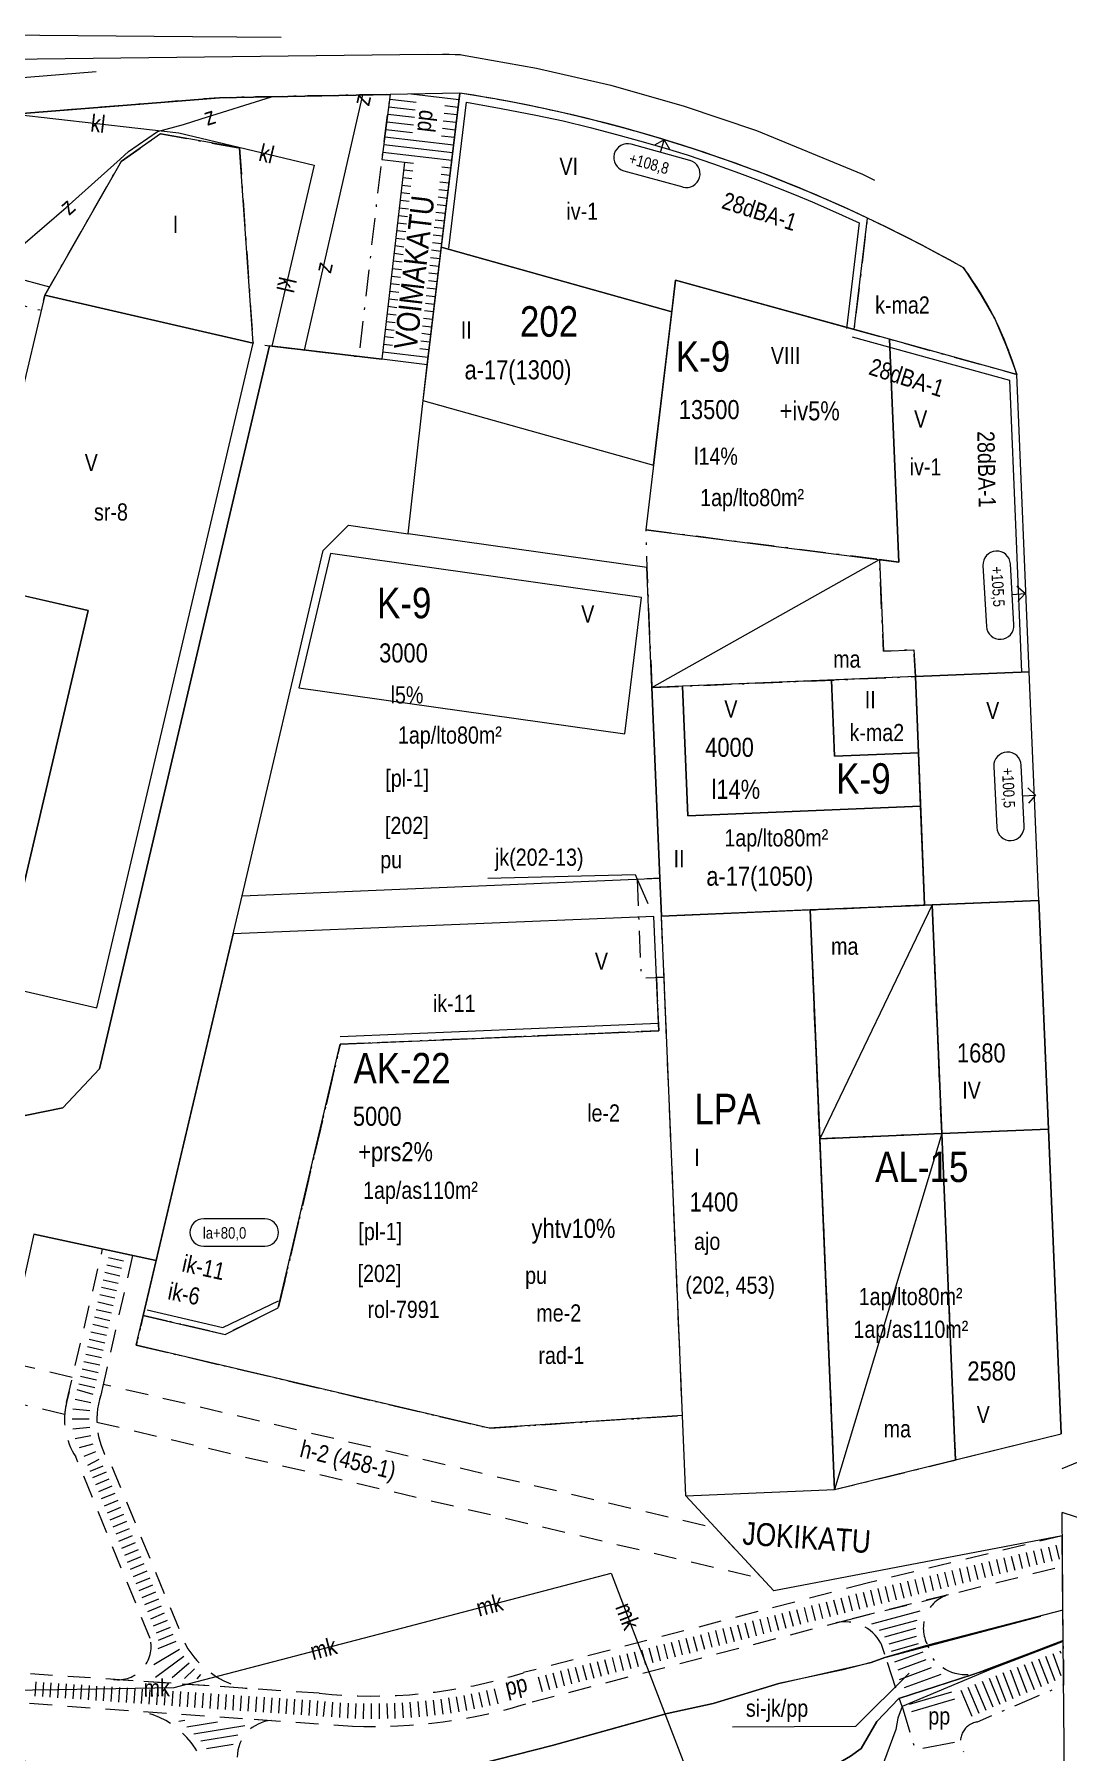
# Model space of a CAD drawing. Header units: metres. Extents: x 24485995 to 24488038, y 6819999 to 6822001.
# Drawn here: x 24487665.2 to 24487800.6, y 6820121.5 to 6820346.6 of the extents above; entities that cross this region are included whole.
import ezdxf

# ---------------------------------------------------------------- set-up
doc = ezdxf.new("R2010")
doc.units = ezdxf.units.M
for name, pattern in [('k10020', [0]), ('k10040', [10.3, 3.5, -1.5, 0.3, -1.5, 3.5]), ('k10050', [8, 3, -2, 3]), ('K10271', [0]), ('k10400', [0]), ('K10430', [0]), ('k10630.1', [0]), ('k10vi1', [0]), ('Osoitus_AK', [0])]:
    doc.linetypes.add(name, pattern=pattern)
for name, color, linetype, lineweight in [('AK_AsemakaavaTeksti_Kadun_puistonnimi', 7, 'Continuous', 0), ('AK_AsemakaavaTeksti_Korttelinumero', 7, 'Continuous', 0), ('AK_AsemakaavaViiva_Kaupunginosan_raja', 7, 'Continuous', 0), ('AK_JohdoillevarattuTeksti', 7, 'Continuous', 0), ('AK_JohdoillevarattuViiva', 7, 'Continuous', 0), ('AK_Kaavamerkinta_Kayttotarkoitusalue', 7, 'Continuous', 0), ('AK_KayttotarkoitusSymboliViiva_Virkistysalueen_kuvio_murtoviiva', 7, 'Continuous', 0), ('AK_KayttotarkoitusViiva', 7, 'Continuous', 0), ('AK_LiikennointiTeksti_Autopaikkamerkinta_m2', 7, 'Continuous', 0), ('AK_LiikennointiViiva_Ajoneuvoliittymakielto', 7, 'Continuous', 0), ('AK_LiikennointiViiva_Polkuviivoitus', 7, 'Continuous', 0), ('AK_MuuAsemakaavaTeksti_Alueenosan_kayttotarkoitus', 7, 'Continuous', 0), ('AK_MuuAsemakaavaTeksti_Erityismaarays', 7, 'Continuous', 0), ('AK_MuuAsemakaavaViiva_alueenosan_raja', 7, 'Continuous', 0), ('AK_MuuAsemakaavaViiva_Merkinnan_Kohdistusnuoli', 7, 'Continuous', 0), ('AK_MuuAsemakaavaViiva_Ohj_alueenosan_raja', 7, 'Continuous', 0), ('AK_Poistettava_merkintä', 7, 'Continuous', 0), ('AK_RakennusalaTeksti_Kerrosala_tai_luku', 7, 'Continuous', 0), ('AK_RakennusalaTeksti_Rakennusoikeus', 7, 'Continuous', 0), ('AK_RakennusalaViiva_Maanalaisen_tilan_viiva', 7, 'Continuous', 0), ('AK_RakennusalaViiva_Rakennusalan_raja__I_', 7, 'Continuous', 0), ('AK_RakentaminenTeksti_Korkeusmerkinta', 7, 'Continuous', 0), ('AK_RakentaminenTeksti_Korkeusmerkinta_ja_soikio', 7, 'Continuous', 0), ('AK_RakentaminenTeksti_Korkeusmerkinta_ja_soikio_ja_nuoli', 7, 'Continuous', 0), ('AK_RakentaminenTeksti_Rakentamismaarays', 7, 'Continuous', 0), ('AK_RakentaminenViiva_dB_yms_aaltoviiva', 7, 'Continuous', 0), ('AK_Tontti_Sitova', 7, 'Continuous', 0), ('AK_YmparistoViiva_Istutettava_puurivi', 7, 'Continuous', 0)]:
    doc.layers.add(name, color=color, linetype=linetype, lineweight=lineweight)
doc.styles.add('ArialNarrow', font='ARIALN.TTF')

# ---------------------------------------------------------------- blocks, each defined once
blk = doc.blocks.new('AKP43')
at = {"layer": 'AK_RakentaminenTeksti_Korkeusmerkinta_ja_soikio', "color": 7, "linetype": 'Continuous', "lineweight": 13}
for p, q in [((4, 1.8), (-4, 1.8)), ((-4, -1.8), (4, -1.8))]:
    blk.add_line(p, q, dxfattribs=at)
for centre, start, end in [((-4, 0), 90, 270), ((4, 0), 270, 90)]:
    blk.add_arc(centre, 1.8, start, end, dxfattribs=at)

msp = doc.modelspace()

# ---------------------------------------------------------------- linework, layer by layer
at = {"layer": 'AK_AsemakaavaViiva_Kaupunginosan_raja', "linetype": 'k10020', "lineweight": 9, "flags": 128}
for points in [[(24487566.12, 6820000), (24487568.88, 6820004.18), (24487572.45, 6820009.58), (24487584.09, 6820032.36), (24487584.05, 6820034.13), (24487583.76, 6820036.38), (24487584.48, 6820044.15), (24487587.29, 6820053.11), (24487591.76, 6820061.65), (24487598.09, 6820069.45), (24487605.36, 6820075.02), (24487607.57, 6820076.69), (24487615.51, 6820081.35), (24487624.46, 6820085.7), (24487631.48, 6820088.96), (24487641.99, 6820092.12), (24487651.53, 6820093.09), (24487664.21, 6820094.38), (24487666.05, 6820094.86), (24487667.05, 6820095.3), (24487668.25, 6820096.2), (24487669.69, 6820097.42), (24487671.04, 6820098.31), (24487672.48, 6820099.25), (24487675.52, 6820100.54), (24487678.41, 6820101.94), (24487681.08, 6820102.73), (24487683.97, 6820102.74), (24487688.95, 6820103.19), (24487692.56, 6820103.91), (24487696.43, 6820103.99), (24487708.76, 6820106.46), (24487716.74, 6820109.66), (24487722.42, 6820110.15), (24487729.74, 6820112.37), (24487734.1, 6820113.93), (24487740.51, 6820115.25), (24487746.02, 6820116.24), (24487750.55, 6820116.81), (24487756.14, 6820117.14), (24487760.17, 6820118.29), (24487766.5, 6820118.54), (24487770.59, 6820119.99), (24487772.18, 6820120.92), (24487773.58, 6820121.91), (24487775.63, 6820125.44), (24487778.51, 6820128.48), (24487788.36, 6820131.65), (24487800.06, 6820136.07), (24487799.91, 6820152.85)], [(24487821.79, 6820145.7), (24487799.9, 6820152.85)]]:
    msp.add_lwpolyline(points, dxfattribs=at)
at = {"layer": 'AK_JohdoillevarattuViiva', "linetype": 'Continuous', "lineweight": 5, "flags": 128}
for points in [[(24487700.64, 6820305.2), (24487703.96, 6820319.72), (24487704.97, 6820324.11), (24487708.29, 6820338.64)], [(24487646.67, 6820206.61), (24487645.93, 6820220.04), (24487645.39, 6820228.34), (24487645.27, 6820232.37), (24487644.94, 6820247.61), (24487644.4, 6820257.3), (24487645.35, 6820265.23), (24487646.29, 6820268.51), (24487650.26, 6820282.59), (24487652.39, 6820290.15), (24487655.02, 6820299.51), (24487657.96, 6820309.98), (24487663.69, 6820318.98), (24487669.38, 6820323.9), (24487676.45, 6820330.2), (24487677.57, 6820331.2), (24487681.34, 6820333.85), (24487684.77, 6820334.77), (24487687.1, 6820335.51), (24487696.32, 6820338.4)], [(24487662.65, 6820336.12), (24487684.17, 6820333.67), (24487701.89, 6820329.44), (24487696.35, 6820305.71)], [(24487644.11, 6820207.16), (24487643.26, 6820230.41), (24487642.25, 6820258.16), (24487643.14, 6820266.38), (24487650.76, 6820291.2), (24487656.9, 6820308.55), (24487660.69, 6820315.23), (24487667.22, 6820313.49)], [(24487453.46, 6820173.78), (24487489.52, 6820176.28), (24487495.04, 6820186.22), (24487516.79, 6820185.33), (24487527.63, 6820180.08), (24487539.2, 6820174.47), (24487565.49, 6820163.62), (24487595.93, 6820151.06), (24487648.51, 6820129.37), (24487668.27, 6820129.66), (24487683.54, 6820129.89), (24487714.36, 6820137.95), (24487740.82, 6820144.87), (24487746.47, 6820130.12), (24487751.34, 6820117.43)], [(24487821.79, 6820167.61), (24487799.86, 6820158.57)]]:
    msp.add_lwpolyline(points, dxfattribs=at)
at = {"layer": 'AK_KayttotarkoitusSymboliViiva_Virkistysalueen_kuvio_murtoviiva', "linetype": 'k10vi1', "lineweight": 9, "flags": 128}
for points in [[(24487799.99, 6820143.05), (24487799.93, 6820149.77), (24487762.13, 6820142.56), (24487750.6, 6820155.02), (24487750.16, 6820165.55), (24487724.84, 6820163.9), (24487678.58, 6820174.78), (24487681.19, 6820185.87), (24487665.16, 6820189.32), (24487660.32, 6820167.56), (24487577.31, 6820185.83), (24487574.61, 6820198.53), (24487512.25, 6820186.81), (24487496.23, 6820188.6), (24487497.12, 6820182.01)], [(24487500.51, 6820177.71), (24487521.18, 6820172.31), (24487529.16, 6820167.87), (24487541.66, 6820163.85), (24487545.12, 6820163.44), (24487555.07, 6820159.66), (24487558.77, 6820160.07), (24487565.19, 6820157.93), (24487569.4, 6820157.17), (24487573.76, 6820155.36), (24487581.16, 6820150.93), (24487587.17, 6820148.54), (24487590.95, 6820147.72), (24487595.48, 6820145.09), (24487599.34, 6820141.72), (24487604.28, 6820139.5), (24487609.46, 6820136.87), (24487614.64, 6820136.38), (24487620.15, 6820132.11), (24487639.81, 6820123.15), (24487645.24, 6820122.49), (24487648.94, 6820123.48), (24487660.21, 6820122.82), (24487663.33, 6820120.44), (24487667.28, 6820119.54), (24487672.22, 6820119.29), (24487675.67, 6820117.73), (24487679.21, 6820113.54), (24487683.75, 6820110.72), (24487686.08, 6820110.4), (24487688.41, 6820110.07), (24487692.24, 6820110.15), (24487701.02, 6820114.75), (24487712.54, 6820117.87), (24487721.26, 6820119.27), (24487733.1, 6820122.31), (24487740.63, 6820124.41), (24487748.15, 6820126.5), (24487754.16, 6820127.82), (24487762.79, 6820130.45), (24487774.88, 6820133.16), (24487776.7, 6820133.82), (24487797.12, 6820139.27)], [(24487578.93, 6820016.43), (24487607.51, 6820016.8), (24487626.48, 6820043.8), (24487626.64, 6820044.02), (24487637.85, 6820056.4), (24487651.68, 6820065.77), (24487667.33, 6820071.59), (24487683.92, 6820073.55), (24487700.5, 6820071.51), (24487714.07, 6820097.14), (24487749.88, 6820106.01), (24487769.77, 6820095.48), (24487745.67, 6820049.97), (24487787.42, 6820027.87), (24487800.61, 6820077.13), (24487800.06, 6820135.93), (24487797.19, 6820134.86), (24487790.82, 6820132.41), (24487778.96, 6820127.41), (24487778.39, 6820125.89), (24487778.12, 6820124.4), (24487776.5, 6820120.02), (24487775.13, 6820119.85), (24487773.08, 6820119.97), (24487770.59, 6820119.99), (24487766.65, 6820119.53), (24487763.27, 6820118.83), (24487760.14, 6820118.45), (24487756.42, 6820117.92), (24487753.5, 6820117.6), (24487749.79, 6820117.3), (24487746.08, 6820116.83), (24487742.3, 6820116.35), (24487740.42, 6820116.11), (24487733.9, 6820114.83), (24487727.86, 6820113.11), (24487726.34, 6820112.43), (24487716.74, 6820109.66), (24487708.76, 6820106.46), (24487696.43, 6820103.99), (24487679.75, 6820102.33), (24487666.05, 6820094.86), (24487641.99, 6820092.12), (24487619.16, 6820083.5), (24487604.96, 6820074.7), (24487593.25, 6820062.79), (24487585.23, 6820046.62), (24487584.08, 6820039.81), (24487583.76, 6820036.38), (24487584.09, 6820032.36), (24487578.27, 6820020.97), (24487577.29, 6820019.06)]]:
    msp.add_lwpolyline(points, dxfattribs=at)
at = {"layer": 'AK_KayttotarkoitusViiva', "linetype": 'Continuous', "lineweight": 20, "flags": 128}
for points in [[(24487711.87, 6820338.71), (24487689.48, 6820338.27), (24487658.08, 6820335.75), (24487605.29, 6820331.52), (24487554.42, 6820327.44)], [(24487711.87, 6820338.71), (24487710.76, 6820330.16), (24487713.74, 6820329.81), (24487710.75, 6820303.98)], [(24487720.97, 6820338.88), (24487711.87, 6820338.71)], [(24487716.68, 6820303.26), (24487718.91, 6820321.79), (24487720.97, 6820338.88)], [(24487572.39, 6820211.34), (24487600.32, 6820216.6), (24487659.24, 6820203.9), (24487668.95, 6820205.89), (24487673.75, 6820211), (24487696.03, 6820305.75), (24487710.75, 6820303.98)], [(24487716.68, 6820303.26), (24487710.75, 6820303.98)], [(24487714.2, 6820281.12), (24487716.68, 6820303.26)], [(24487795.61, 6820263.03), (24487793.97, 6820302)], [(24487692.44, 6820233.68), (24487703.08, 6820278.93), (24487706.37, 6820282.23), (24487714.2, 6820281.12)], [(24487746.15, 6820260.96), (24487745.49, 6820276.69), (24487714.2, 6820281.12)], [(24487795.61, 6820263.03), (24487750.17, 6820261.13), (24487746.15, 6820260.96)], [(24487796.86, 6820233.06), (24487795.61, 6820263.03)], [(24487747.2, 6820235.98), (24487746.15, 6820260.96)], [(24487692.44, 6820233.68), (24487747.2, 6820235.98)], [(24487747.41, 6820230.99), (24487747.2, 6820235.98)], [(24487681.19, 6820185.87), (24487692.44, 6820233.68)], [(24487766.89, 6820231.81), (24487796.86, 6820233.06)], [(24487796.86, 6820233.06), (24487798.12, 6820203.09), (24487799.8, 6820163.13)], [(24487766.89, 6820231.81), (24487751.42, 6820231.16), (24487747.41, 6820230.99)], [(24487750.16, 6820165.55), (24487747.41, 6820230.99)], [(24487770.08, 6820155.84), (24487766.89, 6820231.81)], [(24487665.16, 6820189.32), (24487681.19, 6820185.87)], [(24487750.16, 6820165.55), (24487724.84, 6820163.9), (24487678.58, 6820174.78), (24487681.19, 6820185.87)], [(24487750.6, 6820155.02), (24487750.16, 6820165.55)], [(24487770.08, 6820155.84), (24487799.8, 6820163.13)], [(24487750.6, 6820155.02), (24487770.08, 6820155.84)], [(24487799.93, 6820149.77), (24487762.13, 6820142.56), (24487750.6, 6820155.02)], [(24487800.02, 6820140.05), (24487799.93, 6820149.77)], [(24487800.02, 6820140.05), (24487782.3, 6820135.44), (24487778.84, 6820134.45), (24487776.7, 6820133.82), (24487774.88, 6820133.16), (24487771.02, 6820132.17), (24487762.79, 6820130.45), (24487754.16, 6820127.82), (24487748.15, 6820126.5), (24487733.1, 6820122.31), (24487721.26, 6820119.27)], [(24487800.06, 6820136.07), (24487800.02, 6820140.05)], [(24487800.06, 6820136.07), (24487789.55, 6820132.04), (24487778.51, 6820128.48), (24487775.63, 6820125.44), (24487773.58, 6820121.91), (24487772.18, 6820120.92), (24487770.59, 6820119.99)], [(24487787.42, 6820027.87), (24487800.61, 6820077.13), (24487800.06, 6820135.93), (24487800.06, 6820136.07)]]:
    msp.add_lwpolyline(points, dxfattribs=at)
at = {"layer": 'AK_KayttotarkoitusViiva', "linetype": 'Continuous', "lineweight": 20}
for centre, radius, start, end in [((24487691.09, 6820146.19), 195, 60.5341, 81.1843), ((24487750.82, 6820289.21), 45, 16.5068, 36.4724)]:
    msp.add_arc(centre, radius, start, end, dxfattribs=at)
at = {"layer": 'AK_LiikennointiViiva_Ajoneuvoliittymakielto', "linetype": 'k10630.1', "lineweight": 5, "flags": 128}
for points in [[(24487609.8, 6820331.88), (24487634.49, 6820333.86), (24487658.08, 6820335.75), (24487689.48, 6820338.27), (24487711.87, 6820338.71)], [(24487787.01, 6820315.96), (24487789.13, 6820312.66), (24487791.1, 6820309.29), (24487792.61, 6820305.68), (24487793.97, 6820302)]]:
    msp.add_lwpolyline(points, dxfattribs=at)
at = {"layer": 'AK_LiikennointiViiva_Ajoneuvoliittymakielto', "linetype": 'k10630.1', "lineweight": 5}
msp.add_arc((24487691.07, 6820146.15), 195.04, 60.5361, 79.7081, dxfattribs=at)
at = {"layer": 'AK_LiikennointiViiva_Polkuviivoitus', "linetype": 'Continuous', "lineweight": 0, "flags": 128}
for points in [[(24487714.61, 6820338.76), (24487720.87, 6820338.04)], [(24487711.66, 6820337.09), (24487715.13, 6820336.69)], [(24487711.79, 6820338.09), (24487715.25, 6820337.69)], [(24487718.92, 6820336.26), (24487720.63, 6820336.06)], [(24487719.03, 6820337.25), (24487720.76, 6820337.05)], [(24487711.28, 6820334.12), (24487714.79, 6820333.71)], [(24487711.41, 6820335.11), (24487714.9, 6820334.71)], [(24487711.54, 6820336.1), (24487715.02, 6820335.7)], [(24487718.69, 6820334.27), (24487720.39, 6820334.07)], [(24487718.8, 6820335.26), (24487720.51, 6820335.07)], [(24487711.02, 6820332.13), (24487720.03, 6820331.1)], [(24487711.15, 6820333.13), (24487720.15, 6820332.09)], [(24487718.57, 6820333.28), (24487720.27, 6820333.08)], [(24487710.89, 6820331.14), (24487719.94, 6820330.1)], [(24487713.74, 6820329.8), (24487714.89, 6820329.67)], [(24487713.51, 6820327.82), (24487714.68, 6820327.68)], [(24487713.63, 6820328.81), (24487714.8, 6820328.67)], [(24487718.38, 6820327.25), (24487719.55, 6820327.11)], [(24487718.54, 6820328.23), (24487719.67, 6820328.1)], [(24487718.64, 6820329.23), (24487719.79, 6820329.09)], [(24487713.28, 6820325.83), (24487714.42, 6820325.7)], [(24487713.4, 6820326.82), (24487714.58, 6820326.68)], [(24487718.13, 6820325.26), (24487719.31, 6820325.12)], [(24487718.23, 6820326.26), (24487719.43, 6820326.12)], [(24487712.94, 6820322.85), (24487714.13, 6820322.71)], [(24487713.05, 6820323.84), (24487714.25, 6820323.7)], [(24487713.17, 6820324.84), (24487714.36, 6820324.7)], [(24487717.84, 6820323.28), (24487719.07, 6820323.14)], [(24487718, 6820324.27), (24487719.19, 6820324.13)], [(24487712.71, 6820320.86), (24487713.9, 6820320.72)], [(24487712.82, 6820321.86), (24487714.01, 6820321.72)], [(24487717.61, 6820321.3), (24487718.83, 6820321.15)], [(24487717.76, 6820322.28), (24487718.95, 6820322.14)], [(24487712.48, 6820318.88), (24487713.66, 6820318.74)], [(24487712.59, 6820319.87), (24487713.78, 6820319.73)], [(24487717.28, 6820318.31), (24487718.47, 6820318.17)], [(24487717.38, 6820319.31), (24487718.59, 6820319.17)], [(24487717.5, 6820320.3), (24487718.71, 6820320.16)], [(24487712.25, 6820316.89), (24487713.43, 6820316.75)], [(24487712.36, 6820317.88), (24487713.55, 6820317.74)], [(24487717.04, 6820316.33), (24487718.24, 6820316.19)], [(24487717.15, 6820317.32), (24487718.35, 6820317.18)], [(24487711.9, 6820313.91), (24487713.08, 6820313.77)], [(24487712.02, 6820314.9), (24487713.2, 6820314.76)], [(24487712.13, 6820315.9), (24487713.32, 6820315.76)], [(24487716.87, 6820314.33), (24487718, 6820314.2)], [(24487716.93, 6820315.33), (24487718.12, 6820315.19)], [(24487711.67, 6820311.92), (24487712.85, 6820311.78)], [(24487711.79, 6820312.92), (24487712.97, 6820312.78)], [(24487716.57, 6820312.36), (24487717.76, 6820312.22)], [(24487716.67, 6820313.35), (24487717.88, 6820313.21)], [(24487711.44, 6820309.94), (24487712.62, 6820309.8)], [(24487711.56, 6820310.93), (24487712.73, 6820310.79)], [(24487716.21, 6820309.38), (24487717.4, 6820309.24)], [(24487716.37, 6820310.37), (24487717.52, 6820310.23)], [(24487716.47, 6820311.36), (24487717.64, 6820311.22)], [(24487711.21, 6820307.95), (24487712.38, 6820307.81)], [(24487711.33, 6820308.94), (24487712.5, 6820308.81)], [(24487716.01, 6820307.39), (24487717.16, 6820307.25)], [(24487716.11, 6820308.38), (24487717.28, 6820308.25)], [(24487710.87, 6820304.97), (24487716.8, 6820304.27)], [(24487710.98, 6820305.96), (24487712.15, 6820305.83)], [(24487711.1, 6820306.96), (24487712.27, 6820306.82)], [(24487715.75, 6820305.4), (24487716.92, 6820305.27)], [(24487715.86, 6820306.4), (24487717.04, 6820306.26)], [(24487676.89, 6820185.78), (24487674.93, 6820186.23)], [(24487676.22, 6820182.86), (24487674.24, 6820183.31)], [(24487676.44, 6820183.83), (24487674.47, 6820184.28)], [(24487676.66, 6820184.81), (24487674.7, 6820185.25)], [(24487675.78, 6820180.91), (24487673.78, 6820181.36)], [(24487676, 6820181.88), (24487674.01, 6820182.33)], [(24487675.34, 6820178.96), (24487673.32, 6820179.41)], [(24487675.56, 6820179.93), (24487673.55, 6820180.39)], [(24487674.68, 6820176.03), (24487672.64, 6820176.49)], [(24487674.9, 6820177), (24487672.87, 6820177.46)], [(24487675.12, 6820177.98), (24487673.1, 6820178.44)], [(24487674.23, 6820174.08), (24487672.18, 6820174.54)], [(24487674.45, 6820175.05), (24487672.41, 6820175.52)], [(24487673.79, 6820172.13), (24487671.72, 6820172.6)], [(24487674.01, 6820173.1), (24487671.95, 6820173.57)], [(24487673.35, 6820170.18), (24487671.26, 6820170.65)], [(24487673.57, 6820171.15), (24487671.49, 6820171.62)], [(24487672.64, 6820167.23), (24487670.56, 6820167.65)], [(24487672.91, 6820168.3), (24487670.85, 6820168.91)], [(24487673.13, 6820169.2), (24487671.04, 6820169.68)], [(24487672.48, 6820166.15), (24487670.28, 6820166.37)], [(24487672.42, 6820165.06), (24487670.17, 6820165.07)], [(24487672.47, 6820163.96), (24487670.28, 6820163.76)], [(24487672.62, 6820162.88), (24487670.59, 6820162.49)], [(24487672.87, 6820161.81), (24487671.1, 6820161.3)], [(24487673.22, 6820160.78), (24487671.71, 6820160.18)], [(24487673.67, 6820159.78), (24487672.18, 6820159.01)], [(24487674.2, 6820158.92), (24487672.5, 6820158.2)], [(24487674.61, 6820158.12), (24487672.85, 6820157.39)], [(24487674.99, 6820157.19), (24487673.23, 6820156.46)], [(24487675.38, 6820156.27), (24487673.61, 6820155.54)], [(24487675.76, 6820155.34), (24487673.99, 6820154.61)], [(24487676.14, 6820154.42), (24487674.37, 6820153.69)], [(24487676.52, 6820153.49), (24487674.75, 6820152.76)], [(24487676.9, 6820152.57), (24487675.13, 6820151.84)], [(24487677.28, 6820151.65), (24487675.5, 6820150.91)], [(24487677.66, 6820150.72), (24487675.88, 6820149.99)], [(24487678.05, 6820149.8), (24487676.26, 6820149.06)], [(24487678.43, 6820148.87), (24487676.64, 6820148.13)], [(24487678.81, 6820147.95), (24487677.02, 6820147.21)], [(24487794.22, 6820147.36), (24487794.67, 6820145.51)], [(24487795.19, 6820147.6), (24487795.64, 6820145.75)], [(24487796.16, 6820147.83), (24487796.61, 6820145.99)], [(24487797.14, 6820148.07), (24487797.58, 6820146.23)], [(24487798.11, 6820148.3), (24487798.55, 6820146.48)], [(24487799.08, 6820148.54), (24487799.52, 6820146.72)], [(24487679.19, 6820147.02), (24487677.4, 6820146.28)], [(24487679.57, 6820146.1), (24487677.78, 6820145.36)], [(24487679.95, 6820145.17), (24487678.16, 6820144.43)], [(24487784.5, 6820145.01), (24487784.97, 6820143.09)], [(24487785.47, 6820145.24), (24487785.94, 6820143.33)], [(24487786.45, 6820145.48), (24487786.91, 6820143.57)], [(24487787.42, 6820145.71), (24487787.88, 6820143.81)], [(24487788.39, 6820145.95), (24487788.85, 6820144.05)], [(24487789.36, 6820146.19), (24487789.82, 6820144.3)], [(24487790.33, 6820146.42), (24487790.79, 6820144.54)], [(24487791.3, 6820146.66), (24487791.76, 6820144.78)], [(24487792.28, 6820146.89), (24487792.73, 6820145.02)], [(24487793.25, 6820147.13), (24487793.7, 6820145.27)], [(24487680.34, 6820144.25), (24487678.54, 6820143.51)], [(24487680.72, 6820143.33), (24487678.91, 6820142.58)], [(24487775.75, 6820142.89), (24487776.24, 6820140.91)], [(24487776.73, 6820143.13), (24487777.21, 6820141.15)], [(24487777.7, 6820143.36), (24487778.18, 6820141.39)], [(24487778.67, 6820143.6), (24487779.15, 6820141.63)], [(24487779.64, 6820143.83), (24487780.12, 6820141.87)], [(24487780.61, 6820144.07), (24487781.09, 6820142.12)], [(24487781.59, 6820144.3), (24487782.06, 6820142.36)], [(24487782.56, 6820144.54), (24487783.03, 6820142.6)], [(24487783.53, 6820144.77), (24487784, 6820142.84)], [(24487681.1, 6820142.4), (24487679.29, 6820141.66)], [(24487681.48, 6820141.48), (24487679.67, 6820140.73)], [(24487681.86, 6820140.55), (24487680.05, 6820139.81)], [(24487767.06, 6820140.64), (24487767.56, 6820138.7)], [(24487768.03, 6820140.89), (24487768.53, 6820138.95)], [(24487768.99, 6820141.15), (24487769.5, 6820139.2)], [(24487769.96, 6820141.4), (24487770.47, 6820139.45)], [(24487770.93, 6820141.65), (24487771.44, 6820139.71)], [(24487771.9, 6820141.9), (24487772.41, 6820139.95)], [(24487772.86, 6820142.16), (24487773.38, 6820140.19)], [(24487773.83, 6820142.41), (24487774.35, 6820140.43)], [(24487774.78, 6820142.65), (24487775.27, 6820140.66)], [(24487682.24, 6820139.63), (24487680.43, 6820138.88)], [(24487682.62, 6820138.7), (24487680.81, 6820137.95)], [(24487758.35, 6820138.37), (24487758.85, 6820136.43)], [(24487759.32, 6820138.63), (24487759.82, 6820136.68)], [(24487760.28, 6820138.88), (24487760.79, 6820136.94)], [(24487761.25, 6820139.13), (24487761.76, 6820137.19)], [(24487762.22, 6820139.38), (24487762.73, 6820137.44)], [(24487763.19, 6820139.63), (24487763.69, 6820137.69)], [(24487764.15, 6820139.89), (24487764.66, 6820137.94)], [(24487765.12, 6820140.14), (24487765.63, 6820138.19)], [(24487766.09, 6820140.39), (24487766.6, 6820138.45)], [(24487774.99, 6820138.24), (24487781.31, 6820139.95)], [(24487775.97, 6820137.4), (24487780.93, 6820138.74)], [(24487683.01, 6820137.78), (24487681.19, 6820137.03)], [(24487683.77, 6820135.93), (24487681.39, 6820134.95)], [(24487683.39, 6820136.86), (24487681.43, 6820136.05)], [(24487749.64, 6820136.11), (24487750.14, 6820134.17)], [(24487750.61, 6820136.36), (24487751.11, 6820134.42)], [(24487751.57, 6820136.61), (24487752.08, 6820134.67)], [(24487752.54, 6820136.86), (24487753.05, 6820134.92)], [(24487753.51, 6820137.11), (24487754.02, 6820135.17)], [(24487754.48, 6820137.37), (24487754.98, 6820135.42)], [(24487755.45, 6820137.62), (24487755.95, 6820135.68)], [(24487756.41, 6820137.87), (24487756.92, 6820135.93)], [(24487757.38, 6820138.12), (24487757.89, 6820136.18)], [(24487776.7, 6820136.55), (24487780.75, 6820137.66)], [(24487777.23, 6820135.63), (24487780.84, 6820136.65)], [(24487684.24, 6820134.88), (24487680.89, 6820132.86)], [(24487684.83, 6820133.97), (24487681.11, 6820131.23)], [(24487740.93, 6820133.84), (24487741.43, 6820131.9)], [(24487741.9, 6820134.09), (24487742.4, 6820132.15)], [(24487742.87, 6820134.34), (24487743.37, 6820132.4)], [(24487743.83, 6820134.59), (24487744.34, 6820132.65)], [(24487744.8, 6820134.85), (24487745.31, 6820132.91)], [(24487745.77, 6820135.1), (24487746.27, 6820133.16)], [(24487746.74, 6820135.35), (24487747.24, 6820133.41)], [(24487747.7, 6820135.6), (24487748.21, 6820133.66)], [(24487748.67, 6820135.85), (24487749.18, 6820133.91)], [(24487777.56, 6820134.66), (24487781.08, 6820135.69)], [(24487778, 6820133.25), (24487781.69, 6820134.59)], [(24487797.75, 6820134), (24487798.94, 6820130.81)], [(24487798.69, 6820134.35), (24487799.76, 6820131.47)], [(24487799.63, 6820134.7), (24487799.73, 6820134.42)], [(24487685.5, 6820133.11), (24487683.29, 6820131.15)], [(24487686.21, 6820132.34), (24487684.9, 6820131.08)], [(24487687.01, 6820131.6), (24487686.52, 6820131.03)], [(24487732.22, 6820131.57), (24487732.73, 6820129.63)], [(24487733.19, 6820131.82), (24487733.69, 6820129.88)], [(24487734.16, 6820132.07), (24487734.66, 6820130.14)], [(24487735.12, 6820132.33), (24487735.63, 6820130.39)], [(24487736.09, 6820132.58), (24487736.6, 6820130.64)], [(24487737.06, 6820132.83), (24487737.56, 6820130.89)], [(24487738.03, 6820133.08), (24487738.53, 6820131.14)], [(24487738.99, 6820133.33), (24487739.5, 6820131.4)], [(24487739.96, 6820133.59), (24487740.47, 6820131.65)], [(24487778.42, 6820132.23), (24487782.11, 6820133.57)], [(24487778.6, 6820130.97), (24487782.81, 6820132.51)], [(24487779.26, 6820129.89), (24487784.06, 6820131.64)], [(24487791.23, 6820131.49), (24487792.55, 6820128.07)], [(24487792.16, 6820131.85), (24487793.47, 6820128.47)], [(24487793.1, 6820132.21), (24487794.39, 6820128.86)], [(24487794.03, 6820132.57), (24487795.31, 6820129.25)], [(24487794.96, 6820132.93), (24487796.23, 6820129.65)], [(24487795.9, 6820133.29), (24487797.15, 6820130.04)], [(24487796.83, 6820133.65), (24487798.07, 6820130.43)], [(24487665.4, 6820130.64), (24487665.28, 6820128.78)], [(24487666.4, 6820130.57), (24487666.27, 6820128.71)], [(24487667.4, 6820130.51), (24487667.27, 6820128.64)], [(24487668.39, 6820130.44), (24487668.27, 6820128.57)], [(24487669.39, 6820130.37), (24487669.27, 6820128.5)], [(24487670.39, 6820130.31), (24487670.26, 6820128.43)], [(24487671.39, 6820130.24), (24487671.26, 6820128.36)], [(24487672.39, 6820130.17), (24487672.26, 6820128.29)], [(24487673.38, 6820130.1), (24487673.26, 6820128.21)], [(24487674.38, 6820130.04), (24487674.25, 6820128.14)], [(24487675.38, 6820129.97), (24487675.25, 6820128.07)], [(24487676.38, 6820129.9), (24487676.25, 6820128)], [(24487677.37, 6820129.84), (24487677.25, 6820127.93)], [(24487678.37, 6820129.77), (24487678.24, 6820127.86)], [(24487679.37, 6820129.7), (24487679.24, 6820127.79)], [(24487680.37, 6820129.64), (24487680.24, 6820127.71)], [(24487681.37, 6820129.57), (24487681.24, 6820127.64)], [(24487682.36, 6820129.5), (24487682.23, 6820127.57)], [(24487683.36, 6820129.43), (24487683.23, 6820127.5)], [(24487684.36, 6820129.37), (24487684.23, 6820127.43)], [(24487685.36, 6820129.3), (24487685.23, 6820127.36)], [(24487686.35, 6820129.23), (24487686.22, 6820127.29)], [(24487687.35, 6820129.17), (24487687.22, 6820127.22)], [(24487723.48, 6820129.27), (24487723.89, 6820127.31)], [(24487724.47, 6820129.49), (24487724.92, 6820127.54)], [(24487725.46, 6820129.72), (24487725.95, 6820127.78)], [(24487731.25, 6820131.32), (24487731.76, 6820129.38)], [(24487779.92, 6820127.7), (24487785.44, 6820129.35)], [(24487786.65, 6820129.56), (24487788.1, 6820126.13)], [(24487787.57, 6820129.95), (24487789, 6820126.56)], [(24487788.49, 6820130.34), (24487789.92, 6820126.95)], [(24487789.42, 6820130.73), (24487790.84, 6820127.35)], [(24487790.34, 6820131.12), (24487791.76, 6820127.74)], [(24487688.35, 6820129.1), (24487688.22, 6820127.14)], [(24487689.35, 6820129.03), (24487689.22, 6820127.07)], [(24487690.34, 6820128.97), (24487690.21, 6820127)], [(24487691.34, 6820128.9), (24487691.21, 6820126.93)], [(24487692.34, 6820128.83), (24487692.21, 6820126.86)], [(24487693.34, 6820128.77), (24487693.21, 6820126.8)], [(24487694.34, 6820128.7), (24487694.2, 6820126.73)], [(24487695.33, 6820128.63), (24487695.2, 6820126.66)], [(24487696.33, 6820128.56), (24487696.2, 6820126.59)], [(24487697.33, 6820128.5), (24487697.2, 6820126.52)], [(24487698.33, 6820128.43), (24487698.19, 6820126.45)], [(24487699.32, 6820128.36), (24487699.19, 6820126.38)], [(24487700.32, 6820128.3), (24487700.19, 6820126.31)], [(24487701.32, 6820128.23), (24487701.19, 6820126.24)], [(24487702.32, 6820128.16), (24487702.18, 6820126.17)], [(24487703.28, 6820128.07), (24487703.09, 6820126.11)], [(24487704.3, 6820127.99), (24487704.15, 6820126.04)], [(24487705.32, 6820127.91), (24487705.2, 6820125.97)], [(24487706.33, 6820127.86), (24487706.26, 6820125.89)], [(24487707.33, 6820127.82), (24487707.26, 6820125.84)], [(24487708.35, 6820127.79), (24487708.31, 6820125.81)], [(24487709.37, 6820127.79), (24487709.37, 6820125.79)], [(24487710.39, 6820127.79), (24487710.43, 6820125.8)], [(24487711.41, 6820127.81), (24487711.48, 6820125.82)], [(24487712.41, 6820127.85), (24487712.48, 6820125.85)], [(24487713.43, 6820127.9), (24487713.54, 6820125.91)], [(24487714.44, 6820127.97), (24487714.59, 6820125.97)], [(24487715.46, 6820128.05), (24487715.65, 6820126.06)], [(24487716.47, 6820128.15), (24487716.7, 6820126.16)], [(24487717.47, 6820128.26), (24487717.69, 6820126.28)], [(24487718.48, 6820128.39), (24487718.74, 6820126.41)], [(24487719.49, 6820128.54), (24487719.79, 6820126.56)], [(24487720.49, 6820128.7), (24487720.83, 6820126.72)], [(24487721.5, 6820128.87), (24487721.87, 6820126.91)], [(24487722.48, 6820129.06), (24487722.86, 6820127.09)], [(24487780.21, 6820126.74), (24487785.86, 6820128.43)], [(24487684.15, 6820125.48), (24487684.93, 6820125.61)], [(24487685.21, 6820124.74), (24487689.22, 6820125.42)], [(24487686.12, 6820123.83), (24487692.82, 6820124.91)], [(24487687.05, 6820122.91), (24487691.89, 6820123.72)], [(24487687.78, 6820121.92), (24487691.27, 6820122.46)], [(24487781.65, 6820121.95), (24487785.82, 6820122.73)]]:
    msp.add_lwpolyline(points, dxfattribs=at)
at = {"layer": 'AK_MuuAsemakaavaViiva_alueenosan_raja', "linetype": 'k10040', "lineweight": 5, "flags": 128}
for points in [[(24487692.11, 6820331.68), (24487693.88, 6820306.11), (24487696.03, 6820305.75), (24487707.77, 6820304.34), (24487710.76, 6820330.16), (24487711.87, 6820338.71), (24487705.23, 6820338.58), (24487689.48, 6820338.27), (24487681.83, 6820337.66), (24487658.08, 6820335.75), (24487659.54, 6820319.74), (24487650.98, 6820302.61), (24487638.59, 6820262.67), (24487639.44, 6820239.16), (24487640.19, 6820218.53), (24487640.58, 6820207.92), (24487647.64, 6820206.4), (24487647.25, 6820216.99), (24487646.5, 6820237.62), (24487645.75, 6820258.29), (24487646.24, 6820265.41), (24487651.25, 6820281.54), (24487659.26, 6820307.37), (24487661.9, 6820311.51), (24487666.12, 6820310.41), (24487666.59, 6820312.39), (24487668.88, 6820316.4), (24487676.61, 6820329.92), (24487681.75, 6820333.53), (24487686.22, 6820332.73), (24487692.11, 6820331.68)], [(24487692.11, 6820331.68), (24487693.88, 6820306.11), (24487696.03, 6820305.75), (24487707.77, 6820304.34), (24487710.76, 6820330.16), (24487711.87, 6820338.71), (24487705.23, 6820338.58), (24487689.48, 6820338.27), (24487681.83, 6820337.66), (24487658.08, 6820335.75), (24487659.54, 6820319.74), (24487650.98, 6820302.61), (24487638.59, 6820262.67), (24487639.44, 6820239.16), (24487640.19, 6820218.53), (24487640.58, 6820207.92), (24487647.64, 6820206.4), (24487647.25, 6820216.99), (24487646.5, 6820237.62), (24487645.75, 6820258.29), (24487646.24, 6820265.41), (24487651.25, 6820281.54), (24487659.26, 6820307.37), (24487661.9, 6820311.51), (24487666.12, 6820310.41), (24487666.59, 6820312.39), (24487668.88, 6820316.4), (24487676.61, 6820329.92), (24487681.75, 6820333.53), (24487686.22, 6820332.73), (24487692.11, 6820331.68)], [(24487746.15, 6820260.96), (24487750.17, 6820261.13), (24487780.68, 6820262.39), (24487780.47, 6820265.9), (24487776.49, 6820265.74), (24487775.99, 6820277.73), (24487745.34, 6820281.62), (24487745.49, 6820276.69), (24487746.15, 6820260.96)], [(24487744.2, 6820235.86), (24487744.75, 6820222.87), (24487747.74, 6820223), (24487747.41, 6820230.99), (24487747.2, 6820235.98), (24487744.2, 6820235.86)], [(24487768.15, 6820201.83), (24487767.52, 6820216.82), (24487766.89, 6820231.81), (24487781.88, 6820232.43), (24487782.88, 6820232.48)], [(24487782.88, 6820232.48), (24487778.88, 6820232.31)], [(24487782.88, 6820232.48), (24487778.88, 6820232.31)], [(24487784.13, 6820202.5), (24487782.88, 6820232.48)], [(24487747.74, 6820223), (24487746.74, 6820222.95), (24487747.04, 6820215.96), (24487705.32, 6820214.21), (24487697.19, 6820179.65), (24487690.21, 6820176.15), (24487679.5, 6820178.67), (24487678.58, 6820174.78), (24487724.84, 6820163.9), (24487750.16, 6820165.55), (24487747.74, 6820223)], [(24487678.58, 6820174.78), (24487724.84, 6820163.9), (24487750.16, 6820165.55), (24487747.74, 6820223), (24487746.74, 6820222.95), (24487747.04, 6820215.96), (24487705.32, 6820214.21), (24487697.19, 6820179.65), (24487690.21, 6820176.15), (24487679.5, 6820178.67), (24487678.58, 6820174.78)], [(24487784.13, 6820202.5), (24487768.15, 6820201.83), (24487769.12, 6820178.84), (24487770.08, 6820155.84), (24487784.94, 6820159.48), (24487785.93, 6820159.73)], [(24487784.13, 6820202.5), (24487785.81, 6820162.54), (24487785.93, 6820159.73)], [(24487789.55, 6820132.04), (24487800.06, 6820135.93), (24487800.11, 6820130.22), (24487788.78, 6820125.38)], [(24487778.96, 6820127.41), (24487778.57, 6820128.5)], [(24487778.96, 6820127.41), (24487780.74, 6820121.5)]]:
    msp.add_lwpolyline(points, dxfattribs=at)
for points in [[(24487772.65, 6820307.89), (24487777.28, 6820306.61), (24487793.97, 6820302, 0.087338), (24487787.01, 6820315.96, 0.01821), (24487774.4, 6820322.49), (24487772.65, 6820307.89)], [(24487778.51, 6820128.48), (24487789.55, 6820132.04, -0.358378), (24487782.9, 6820133.81), (24487782.3, 6820135.44), (24487781.7, 6820135.29), (24487776.78, 6820133.84), (24487778.51, 6820128.48)]]:
    msp.add_lwpolyline(points, format="xyb", dxfattribs=at)
at = {"layer": 'AK_MuuAsemakaavaViiva_alueenosan_raja', "linetype": 'k10040', "lineweight": 5}
msp.add_arc((24487789.17, 6820122.83), 2.58, 98.5383, 212.297, dxfattribs=at)
at = {"layer": 'AK_MuuAsemakaavaViiva_Merkinnan_Kohdistusnuoli', "linetype": 'Osoitus_AK', "lineweight": 5, "elevation": 0, "flags": 128}
for points in [[(24487724.66, 6820235.99), (24487743.94, 6820236.48), (24487745.61, 6820232.64)], [(24487756.71, 6820124.73), (24487772.9, 6820124.82), (24487779.86, 6820131.79)]]:
    msp.add_lwpolyline(points, dxfattribs=at)
at = {"layer": 'AK_MuuAsemakaavaViiva_Ohj_alueenosan_raja', "linetype": 'k10050', "lineweight": 5, "flags": 128}
for points in [[(24487669.44, 6820167.25), (24487674.17, 6820187.38)], [(24487678.08, 6820186.54), (24487673.93, 6820168.23)], [(24487674.17, 6820187.38), (24487678.08, 6820186.54)], [(24487680.4, 6820136.31), (24487670.65, 6820160.13)], [(24487675.38, 6820158.88), (24487685.02, 6820135.53)], [(24487799.93, 6820149.77), (24487774.54, 6820143.63)], [(24487799.96, 6820145.8), (24487799.93, 6820149.77)], [(24487771.81, 6820138.77), (24487799.96, 6820145.8)], [(24487774.54, 6820143.63), (24487729.33, 6820131.85)], [(24487785.02, 6820142.07), (24487770.27, 6820138.37)], [(24487730.44, 6820128.01), (24487771.81, 6820138.77)], [(24487776.15, 6820135.7), (24487776.64, 6820134.26)], [(24487781.7, 6820135.29), (24487782.3, 6820135.44)], [(24487702.53, 6820129.15), (24487664.73, 6820131.69)], [(24487693.12, 6820129.78), (24487675.57, 6820130.96)], [(24487664.57, 6820127.83), (24487689.49, 6820126.05), (24487706.91, 6820124.85)], [(24487694.02, 6820125.74), (24487696.3, 6820125.58)]]:
    msp.add_lwpolyline(points, dxfattribs=at)
for points in [[(24487669.19, 6820165.69), (24487660.37, 6820167.76), (24487661.45, 6820172.64), (24487670.22, 6820170.58), (24487669.44, 6820167.25, 0.044168), (24487669.19, 6820165.69)], [(24487673.42, 6820164.69), (24487760.63, 6820144.18), (24487754.55, 6820150.75), (24487674.25, 6820169.63), (24487673.93, 6820168.23, 0.085737), (24487673.42, 6820164.69)]]:
    msp.add_lwpolyline(points, format="xyb", dxfattribs=at)
at = {"layer": 'AK_MuuAsemakaavaViiva_Ohj_alueenosan_raja', "linetype": 'k10050', "lineweight": 5}
for centre, radius, start, end in [((24487683.91, 6820164.99), 10.5, 161.9956, 215.6038), ((24487678.13, 6820165.07), 8.96, 165.9143, 213.4352), ((24487786.3, 6820137.67), 4.58, 106.2012, 209.0873), ((24487771.48, 6820133.22), 5.29, 27.9325, 103.1797), ((24487676.18, 6820135.27), 4.35, 262.0042, 13.8457), ((24487709.48, 6820194.52), 65.74, 263.9315, 287.572), ((24487709.62, 6820193.82), 69.03, 267.7498, 287.5496), ((24487677, 6820115.9), 11.09, 5.1124, 79.4308), ((24487696.66, 6820120.75), 4.85, 94.2674, 179.8763)]:
    msp.add_arc(centre, radius, start, end, dxfattribs=at)
msp.add_ellipse((24487695.28, 6820141.42), major_axis=(-10.27, -5.89), ratio=1, start_param=0, end_param=0.866069, dxfattribs=at)
at = {"layer": 'AK_Poistettava_merkintä', "linetype": 'k10040', "lineweight": 0, "flags": 128}
msp.add_lwpolyline([(24487782.41, 6820135.47), (24487781.7, 6820135.29)], dxfattribs=at)
at = {"layer": 'AK_RakennusalaViiva_Maanalaisen_tilan_viiva', "linetype": 'Continuous', "lineweight": 5, "flags": 128}
for points in [[(24487746.15, 6820260.96), (24487775.99, 6820277.73)], [(24487782.88, 6820232.48), (24487768.15, 6820201.83)], [(24487784.13, 6820202.5), (24487770.08, 6820155.84)]]:
    msp.add_lwpolyline(points, dxfattribs=at)
at = {"layer": 'AK_RakennusalaViiva_Rakennusalan_raja__I_', "linetype": 'K10271', "lineweight": 9, "flags": 128}
msp.add_lwpolyline([(24487718.54, 6820318.69), (24487748.76, 6820310.21), (24487749.26, 6820314.36), (24487772.65, 6820307.89), (24487774.4, 6820322.49), (24487774.4, 6820322.49, 0.033659), (24487749.99, 6820332.08), (24487749.99, 6820332.08, 0.038259), (24487720.97, 6820338.88), (24487720.97, 6820338.88), (24487718.54, 6820318.69)], format="xyb", dxfattribs=at)
for points in [[(24487681.75, 6820333.53), (24487676.61, 6820329.92), (24487666.59, 6820312.39), (24487693.88, 6820306.11), (24487692.11, 6820331.68), (24487686.22, 6820332.73), (24487681.75, 6820333.53)], [(24487716.15, 6820298.59), (24487746.36, 6820290.12), (24487748.76, 6820310.21), (24487718.54, 6820318.69), (24487716.15, 6820298.59)], [(24487745.34, 6820281.62), (24487778.51, 6820277.41), (24487777.28, 6820306.61), (24487749.26, 6820314.36), (24487745.34, 6820281.62)], [(24487660.75, 6820221.89), (24487673.39, 6820218.99), (24487693.88, 6820306.11), (24487666.59, 6820312.39), (24487663.16, 6820297.79), (24487659.75, 6820298.58), (24487657, 6820286.89), (24487654.16, 6820287.54), (24487652.68, 6820281.22), (24487655.51, 6820280.56), (24487654.25, 6820275.21), (24487672.28, 6820271.06), (24487660.75, 6820221.89)], [(24487780.68, 6820262.39), (24487795.61, 6820263.03), (24487793.97, 6820302), (24487777.28, 6820306.61), (24487778.51, 6820277.41), (24487775.99, 6820277.73), (24487776.49, 6820265.74), (24487780.47, 6820265.9), (24487780.68, 6820262.39)], [(24487699.87, 6820260.93), (24487742.62, 6820254.88), (24487744.77, 6820272.75), (24487704.01, 6820278.53), (24487699.87, 6820260.93)], [(24487640.19, 6820218.53), (24487647.25, 6820216.99), (24487659, 6820214.43), (24487660.75, 6820221.89), (24487672.28, 6820271.06), (24487662.53, 6820273.3), (24487653.8, 6820236.03), (24487646.5, 6820237.62), (24487639.44, 6820239.16), (24487640.19, 6820218.53)], [(24487770.1, 6820251.96), (24487781.09, 6820252.42), (24487780.68, 6820262.39), (24487769.69, 6820261.95), (24487770.1, 6820251.96)], [(24487781.89, 6820232.49), (24487796.86, 6820233.06), (24487795.61, 6820263.03), (24487780.68, 6820262.39), (24487781.89, 6820232.49)], [(24487747.41, 6820230.99), (24487781.89, 6820232.49), (24487781.37, 6820245.42), (24487750.88, 6820244.14), (24487750.17, 6820261.13), (24487746.15, 6820260.96), (24487747.2, 6820235.98), (24487747.41, 6820230.99)], [(24487750.88, 6820244.14), (24487781.37, 6820245.42), (24487781.09, 6820252.42), (24487770.1, 6820251.96), (24487769.69, 6820261.95), (24487750.17, 6820261.13), (24487750.88, 6820244.14)], [(24487784.13, 6820202.5), (24487798.12, 6820203.09), (24487796.86, 6820233.06), (24487782.88, 6820232.48), (24487784.13, 6820202.5)], [(24487697.19, 6820179.65), (24487705.32, 6820214.21), (24487747.04, 6820215.96), (24487746.41, 6820230.95), (24487691.26, 6820228.67), (24487679.5, 6820178.67), (24487690.21, 6820176.15), (24487697.19, 6820179.65)], [(24487782.88, 6820232.48), (24487778.88, 6820232.31), (24487766.89, 6820231.81), (24487768.15, 6820201.83), (24487784.13, 6820202.5), (24487782.88, 6820232.48)], [(24487770.08, 6820155.84), (24487785.93, 6820159.73), (24487785.81, 6820162.54), (24487784.13, 6820202.5), (24487768.15, 6820201.83), (24487770.08, 6820155.84)], [(24487784.13, 6820202.5), (24487785.81, 6820162.54), (24487785.93, 6820159.73), (24487799.8, 6820163.13), (24487798.12, 6820203.09), (24487784.13, 6820202.5)]]:
    msp.add_lwpolyline(points, dxfattribs=at)
at = {"layer": 'AK_RakentaminenTeksti_Korkeusmerkinta_ja_soikio_ja_nuoli', "linetype": 'Continuous', "lineweight": 5, "flags": 128}
for points in [[(24487751.14, 6820330.04), (24487743.43, 6820332.17)], [(24487747.74, 6820332.74), (24487746.51, 6820332.04)], [(24487747.29, 6820331.1), (24487747.74, 6820332.74)], [(24487747.74, 6820332.74), (24487748.44, 6820331.51)], [(24487742.47, 6820328.7), (24487750.19, 6820326.57)], [(24487789.54, 6820276.96), (24487790, 6820268.97)], [(24487793.6, 6820269.18), (24487793.13, 6820277.17)], [(24487793.36, 6820273.17), (24487795.06, 6820273.27)], [(24487795.06, 6820273.27), (24487794, 6820274.21)], [(24487795.06, 6820273.27), (24487794.12, 6820272.22)], [(24487794.93, 6820242.8), (24487794.56, 6820250.79)], [(24487790.96, 6820250.62), (24487791.34, 6820242.63)], [(24487794.75, 6820246.79), (24487796.44, 6820246.87)], [(24487796.44, 6820246.87), (24487795.4, 6820247.83)], [(24487796.44, 6820246.87), (24487795.49, 6820245.83)]]:
    msp.add_lwpolyline(points, dxfattribs=at)
at = {"layer": 'AK_RakentaminenTeksti_Korkeusmerkinta_ja_soikio_ja_nuoli', "linetype": 'Continuous', "lineweight": 5}
for centre, start, end in [((24487742.95, 6820330.43), 74.5869, 254.5869), ((24487750.67, 6820328.3), 254.5869, 74.5869), ((24487791.34, 6820277.06), 3.3201, 183.3201), ((24487791.8, 6820269.08), 183.3201, 3.3201), ((24487792.76, 6820250.71), 2.684, 182.684), ((24487793.14, 6820242.71), 182.684, 2.684)]:
    msp.add_arc(centre, 1.8, start, end, dxfattribs=at)
at = {"layer": 'AK_RakentaminenViiva_dB_yms_aaltoviiva', "linetype": 'k10400', "lineweight": 0, "flags": 128}
for points in [[(24487719.53, 6820318.57), (24487721.84, 6820337.7)], [(24487721.84, 6820337.7), (24487726.39, 6820336.85), (24487730.95, 6820335.99), (24487734.51, 6820335.23), (24487738.04, 6820334.36), (24487741.53, 6820333.45), (24487745.01, 6820332.49), (24487747.89, 6820331.66), (24487750.76, 6820330.78), (24487754.21, 6820329.62), (24487757.64, 6820328.37), (24487760.08, 6820327.45), (24487762.51, 6820326.51), (24487764.84, 6820325.59), (24487767.15, 6820324.63), (24487770.23, 6820323.26), (24487773.32, 6820321.88)], [(24487773.32, 6820321.88), (24487771.66, 6820308.01)], [(24487772.39, 6820306.93), (24487793, 6820301.23), (24487793.84, 6820281.25), (24487794.61, 6820262.99)], [(24487705.28, 6820215.21), (24487747, 6820216.96)], [(24487680.01, 6820179.4), (24487689.94, 6820177.1), (24487697.2, 6820180.58)]]:
    msp.add_lwpolyline(points, dxfattribs=at)
at = {"layer": 'AK_Tontti_Sitova', "linetype": 'Continuous', "lineweight": 9, "flags": 128}
msp.add_lwpolyline([(24487561.92, 6820271.82), (24487584.6, 6820275.75), (24487582.04, 6820290.53), (24487608.41, 6820292.65), (24487647.57, 6820295.79), (24487659.54, 6820319.74), (24487658.08, 6820335.75), (24487689.48, 6820338.27), (24487711.87, 6820338.71), (24487710.76, 6820330.16), (24487713.74, 6820329.81), (24487710.75, 6820303.98), (24487696.03, 6820305.75), (24487673.75, 6820211), (24487668.95, 6820205.89), (24487659.24, 6820203.9), (24487600.32, 6820216.6), (24487572.39, 6820211.34), (24487561.92, 6820271.82)], dxfattribs=at)
at = {"layer": 'AK_YmparistoViiva_Istutettava_puurivi', "linetype": 'K10430', "lineweight": 5, "flags": 128}
for points in [[(24487461.8, 6820313.12), (24487478.69, 6820317.14), (24487503.06, 6820322.73), (24487517.68, 6820326.09), (24487532.3, 6820329.44), (24487551.89, 6820333.43), (24487566.64, 6820336.17), (24487581.39, 6820338.91), (24487591.22, 6820340.74), (24487611.12, 6820342.65), (24487626.06, 6820344.01), (24487636.02, 6820344.92), (24487650.96, 6820346.28), (24487655.94, 6820346.57), (24487670.94, 6820346.42), (24487685.94, 6820346.27), (24487697.55, 6820346.19)], [(24487540.49, 6820329.66), (24487542.32, 6820331.39), (24487654.59, 6820343.22), (24487716.78, 6820343.98), (24487721.07, 6820343.94)], [(24487718.74, 6820344.04), (24487721.2, 6820343.91), (24487731.04, 6820342.14), (24487740.79, 6820339.9), (24487750.4, 6820337.15), (24487759.88, 6820333.97), (24487773.74, 6820328.24), (24487775.31, 6820327.47)], [(24487587.52, 6820334.73), (24487591.07, 6820335.17), (24487596.55, 6820335.55), (24487638.69, 6820338.93), (24487659.89, 6820340.63), (24487673.3, 6820341.71)]]:
    msp.add_lwpolyline(points, dxfattribs=at)

# ---------------------------------------------------------------- block references
at = {"layer": 'AK_RakentaminenTeksti_Korkeusmerkinta_ja_soikio', "color": 7, "lineweight": 5}
msp.add_blockref('AKP43', (24487691.41, 6820189.54, 0), dxfattribs=at)

# ---------------------------------------------------------------- texts
at = {"layer": 'AK_AsemakaavaTeksti_Kadun_puistonnimi', "linetype": 'Continuous', "lineweight": 5, "style": 'ArialNarrow'}
for s, rotation, p in [('VOIMAKATU', 83.326, (24487715.31, 6820305.12)), ('JOKIKATU', 356.0646, (24487757.96, 6820148.65))]:
    msp.add_text(s, height=3, rotation=rotation, dxfattribs=at).set_placement(p)
at = {"layer": 'AK_AsemakaavaTeksti_Korttelinumero', "linetype": 'Continuous', "lineweight": 5, "style": 'ArialNarrow'}
msp.add_text('202', height=4, dxfattribs=at).set_placement((24487728.85, 6820306.94))
at = {"layer": 'AK_JohdoillevarattuTeksti', "linetype": 'Continuous', "lineweight": 0, "style": 'ArialNarrow'}
for s, rotation, p in [('z', 77.117, (24487709.09, 6820337.11)), ('z', 17.4511, (24487687.91, 6820334.58)), ('kl', 353.4982, (24487672.51, 6820333.86)), ('kl', 346.5915, (24487694.5, 6820330.05)), ('z', 41.7329, (24487669.81, 6820322.77)), ('z', 77.117, (24487704.08, 6820315.18)), ('kl', 256.8384, (24487697.34, 6820314.92)), ('mk', 14.6622, (24487723.49, 6820139.18)), ('mk', 290.9727, (24487741.31, 6820140.46)), ('mk', 14.662, (24487701.73, 6820133.48)), ('mk', 0.8455, (24487679.56, 6820128.7))]:
    msp.add_text(s, height=2.25, rotation=rotation, dxfattribs=at).set_placement(p)
at = {"layer": 'AK_Kaavamerkinta_Kayttotarkoitusalue', "linetype": 'Continuous', "lineweight": 0, "style": 'ArialNarrow'}
for s, p in [('K-9', (24487749.29, 6820302.36)), ('K-9', (24487710.13, 6820270.04)), ('K-9', (24487770.31, 6820247.04)), ('AK-22', (24487707.04, 6820209.07)), ('LPA', (24487751.73, 6820203.72)), ('AL-15', (24487775.41, 6820196.15))]:
    msp.add_text(s, height=4, dxfattribs=at).set_placement(p)
at = {"layer": 'AK_LiikennointiTeksti_Autopaikkamerkinta_m2', "linetype": 'Continuous', "lineweight": 0, "style": 'ArialNarrow'}
for s, p in [('1ap/lto80m²', (24487752.48, 6820284.74)), ('1ap/lto80m²', (24487712.87, 6820253.61)), ('1ap/lto80m²', (24487755.65, 6820240.14)), ('1ap/as110m²', (24487708.3, 6820193.95)), ('1ap/lto80m²', (24487773.25, 6820180.02)), ('1ap/as110m²', (24487772.57, 6820175.73))]:
    msp.add_text(s, height=2.25, dxfattribs=at).set_placement(p)
at = {"layer": 'AK_MuuAsemakaavaTeksti_Alueenosan_kayttotarkoitus', "linetype": 'Continuous', "lineweight": 0, "style": 'ArialNarrow'}
for s, rotation, p in [('pp', 83.3812, (24487717.11, 6820333.71)), ('h-2 (458-1)', 346.29, (24487699.88, 6820160.17)), ('pp', 13.0853, (24487727.2, 6820128.81))]:
    msp.add_text(s, height=2.25, rotation=rotation, dxfattribs=at).set_placement(p)
for s, p in [('k-ma2', (24487775.41, 6820309.98)), ('iv-1', (24487779.94, 6820288.77)), ('ma', (24487769.91, 6820263.57)), ('k-ma2', (24487772.05, 6820253.94)), ('jk(202-13)', (24487725.59, 6820237.6)), ('ma', (24487769.64, 6820225.94)), ('ma', (24487776.53, 6820162.69)), ('si-jk/pp', (24487758.47, 6820126.07)), ('pp', (24487782.38, 6820125.05))]:
    msp.add_text(s, height=2.25, dxfattribs=at).set_placement(p)
at = {"layer": 'AK_MuuAsemakaavaTeksti_Erityismaarays', "linetype": 'Continuous', "lineweight": 0, "style": 'ArialNarrow'}
for rotation, p in [(342.298, (24487755.15, 6820323.82)), (342.314, (24487774.43, 6820302.04)), (271.147, (24487788.79, 6820294.56))]:
    msp.add_text('28dBA-1', height=2.25, rotation=rotation, dxfattribs=at).set_placement(p)
for s, p in [('sr-8', (24487673.04, 6820282.85)), ('[pl-1]', (24487711.22, 6820247.96)), ('[202]', (24487711.17, 6820241.77)), ('le-2', (24487737.67, 6820204.08)), ('[pl-1]', (24487707.69, 6820188.55)), ('ajo', (24487751.68, 6820187.26, 0)), ('[202]', (24487707.58, 6820183.05)), ('(202, 453)', (24487750.53, 6820181.52)), ('rol-7991', (24487708.88, 6820178.34))]:
    msp.add_text(s, height=2.25, dxfattribs=at).set_placement(p)
at = {"layer": 'AK_RakennusalaTeksti_Kerrosala_tai_luku', "linetype": 'Continuous', "lineweight": 0, "style": 'ArialNarrow'}
for s, p in [('VI', (24487734.04, 6820328.14)), ('I', (24487683.35, 6820320.55)), ('II', (24487721.11, 6820306.7)), ('VIII', (24487761.74, 6820303.36)), ('V', (24487780.52, 6820295.03)), ('V', (24487671.82, 6820289.33)), ('l14%', (24487751.69, 6820290.16)), ('V', (24487736.89, 6820269.47)), ('l5%', (24487711.91, 6820258.88)), ('II', (24487774.05, 6820258.24, 0)), ('V', (24487755.65, 6820257.03, 0)), ('V', (24487789.96, 6820256.84, 0)), ('II', (24487749, 6820237.42, 0)), ('V', (24487738.68, 6820223.97)), ('IV', (24487786.82, 6820207.07)), ('I', (24487751.71, 6820198.26, 0)), ('V', (24487788.72, 6820164.56))]:
    msp.add_text(s, height=2.25, dxfattribs=at).set_placement(p)
at = {"layer": 'AK_RakennusalaTeksti_Rakennusoikeus', "linetype": 'Continuous', "lineweight": 0, "style": 'ArialNarrow'}
for s, p in [('a-17(1300)', (24487721.6, 6820301.36)), ('13500', (24487749.68, 6820296.14)), ('+iv5%', (24487762.89, 6820295.98)), ('3000', (24487710.41, 6820264.25)), ('4000', (24487753.14, 6820251.88)), ('l14%', (24487753.97, 6820246.37)), ('a-17(1050)', (24487753.29, 6820234.99)), ('1680', (24487786.14, 6820211.82)), ('5000', (24487706.97, 6820203.52)), ('+prs2%', (24487707.67, 6820198.88)), ('1400', (24487751.1, 6820192.29)), ('yhtv10%', (24487730.38, 6820188.83)), ('2580', (24487787.5, 6820170.14))]:
    msp.add_text(s, height=2.5, dxfattribs=at).set_placement(p)
at = {"layer": 'AK_RakentaminenTeksti_Korkeusmerkinta', "linetype": 'Continuous', "lineweight": 0, "style": 'ArialNarrow'}
for s, rotation, p in [('+108,8', 344.587, (24487743.02, 6820329.63)), ('+105,5', 273.32, (24487790.6, 6820276.79)), ('+100,5', 272.684, (24487792.02, 6820250.44))]:
    msp.add_text(s, height=1.5, rotation=rotation, dxfattribs=at).set_placement(p)
msp.add_text('la+80,0', height=1.5, dxfattribs=at).set_placement((24487687.31, 6820188.73))
at = {"layer": 'AK_RakentaminenTeksti_Rakentamismaarays', "linetype": 'Continuous', "lineweight": 0, "style": 'ArialNarrow'}
for s, p in [('iv-1', (24487734.95, 6820322.27)), ('pu', (24487710.55, 6820237.28)), ('ik-11', (24487717.45, 6820218.44)), ('pu', (24487729.54, 6820182.8, 0)), ('me-2', (24487731.01, 6820177.87)), ('rad-1', (24487731.28, 6820172.31))]:
    msp.add_text(s, height=2.25, dxfattribs=at).set_placement(p)
for s, rotation, p in [('ik-11', 347.635, (24487684.44, 6820184.46, 0)), ('ik-6', 348.74, (24487682.59, 6820180.81))]:
    msp.add_text(s, height=2.25, rotation=rotation, dxfattribs=at).set_placement(p)

doc.saveas('drawing.dxf')
